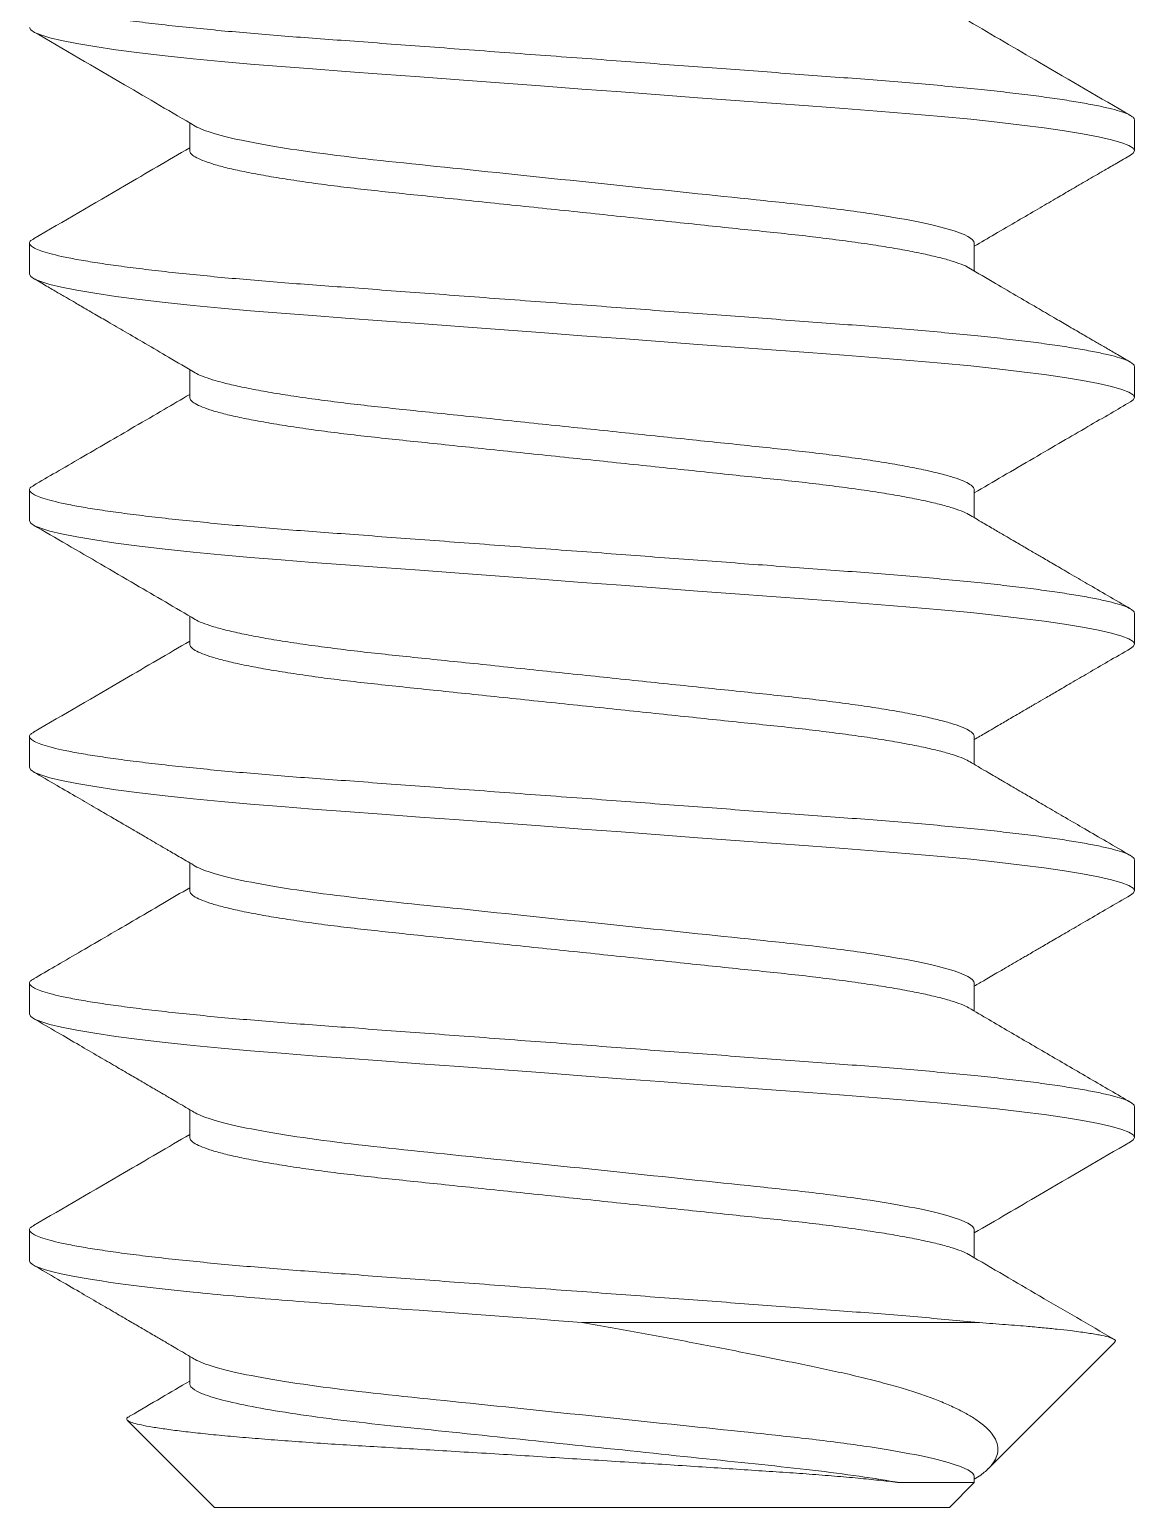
# Model space of a CAD drawing. Header units: inches. Extents: x -1 to 66.5, y -11.9 to 25.2.
# Drawn here: x 39.8855 to 39.9975, y -6.518 to -6.3682 of the extents above; entities that cross this region are included whole.
import ezdxf

# ---------------------------------------------------------------- set-up
doc = ezdxf.new("R2010")
doc.units = ezdxf.units.IN
doc.header["$MEASUREMENT"] = 0
doc.linetypes.add('SLD-Solid', pattern=[0])
doc.layers.add('Fastener', color=134, linetype='Continuous')

msp = doc.modelspace()

# ---------------------------------------------------------------- linework, layer by layer
at = {"layer": 'Fastener', "linetype": 'SLD-Solid', "lineweight": 15}
for p, q in [((39.90172, -6.38047), (39.90172, -6.37766)), ((39.99748, -6.37735), (39.99748, -6.38047)), ((39.88548, -6.39297), (39.88548, -6.38985)), ((39.98124, -6.38985), (39.98124, -6.39267)), ((39.90172, -6.40547), (39.90172, -6.40266)), ((39.99748, -6.40235), (39.99748, -6.40547)), ((39.88548, -6.41797), (39.88548, -6.41485)), ((39.98124, -6.41485), (39.98124, -6.41767)), ((39.90172, -6.43047), (39.90172, -6.42766)), ((39.99748, -6.42735), (39.99748, -6.43047)), ((39.88548, -6.44297), (39.88548, -6.43985)), ((39.98124, -6.43985), (39.98124, -6.44267)), ((39.99748, -6.45235), (39.99748, -6.45547)), ((39.90172, -6.45547), (39.90172, -6.45265)), ((39.88548, -6.46797), (39.88548, -6.46485)), ((39.98124, -6.46485), (39.98124, -6.46767)), ((39.90172, -6.48047), (39.90172, -6.47765)), ((39.99748, -6.47735), (39.99748, -6.48047)), ((39.88548, -6.49297), (39.88548, -6.48985)), ((39.98124, -6.48985), (39.98124, -6.49267)), ((39.98144, -6.49922), (39.94148, -6.49922)), ((39.99548, -6.50123), (39.98269, -6.51402)), ((39.90172, -6.50547), (39.90172, -6.50265)), ((39.90423, -6.51797), (39.89541, -6.50915)), ((39.98124, -6.51485), (39.98124, -6.51546)), ((39.98124, -6.51546), (39.97369, -6.51546)), ((39.98124, -6.51546), (39.97873, -6.51797)), ((39.90423, -6.51797), (39.97873, -6.51797))]:
    msp.add_line(p, q, dxfattribs=at)
at = {"layer": 'Fastener', "linetype": 'SLD-Solid', "lineweight": 15, "flags": 128}
for points in [[(39.99707, -6.38091), (39.99736, -6.38072), (39.99748, -6.38047), (39.99734, -6.38022), (39.99691, -6.37994), (39.99619, -6.37966), (39.99516, -6.37936), (39.99383, -6.37906), (39.9922, -6.37875), (39.99039, -6.37845), (39.98834, -6.37816), (39.98607, -6.37787), (39.98358, -6.37758), (39.9809, -6.37729), (39.97788, -6.377), (39.97471, -6.37672), (39.97141, -6.37645), (39.96801, -6.3762), (39.96444, -6.37593), (39.96069, -6.37565), (39.95702, -6.37538), (39.95323, -6.3751), (39.94937, -6.37481), (39.94544, -6.37452), (39.94148, -6.37422), (39.93729, -6.37391), (39.93313, -6.3736), (39.92904, -6.3733), (39.92505, -6.373), (39.92119, -6.37271), (39.91749, -6.37244), (39.91417, -6.37219), (39.91098, -6.37195), (39.90789, -6.3717), (39.90491, -6.37143), (39.90207, -6.37116), (39.89923, -6.37085), (39.89661, -6.37055), (39.89423, -6.37024), (39.89211, -6.36992), (39.89027, -6.36961), (39.88872, -6.36931), (39.88754, -6.36902), (39.88663, -6.36874), (39.88599, -6.36848), (39.88561, -6.36822), (39.88548, -6.36797), (39.88548, -6.36797)], [(39.99707, -6.40592), (39.99736, -6.40572), (39.99748, -6.40547), (39.99734, -6.40522), (39.99691, -6.40494), (39.99619, -6.40466), (39.99516, -6.40436), (39.99383, -6.40406), (39.9922, -6.40375), (39.99039, -6.40345), (39.98834, -6.40316), (39.98607, -6.40287), (39.98358, -6.40258), (39.9809, -6.40229), (39.97788, -6.402), (39.97471, -6.40172), (39.97141, -6.40145), (39.96801, -6.4012), (39.96444, -6.40093), (39.96069, -6.40065), (39.95702, -6.40038), (39.95323, -6.4001), (39.94937, -6.39981), (39.94544, -6.39952), (39.94148, -6.39922), (39.93729, -6.39891), (39.93313, -6.3986), (39.92904, -6.3983), (39.92505, -6.398), (39.92119, -6.39771), (39.91749, -6.39744), (39.91417, -6.39719), (39.91098, -6.39695), (39.90789, -6.3967), (39.90491, -6.39643), (39.90207, -6.39616), (39.89923, -6.39585), (39.89661, -6.39555), (39.89423, -6.39524), (39.89211, -6.39492), (39.89027, -6.39461), (39.88872, -6.39431), (39.88754, -6.39402), (39.88663, -6.39374), (39.88599, -6.39348), (39.88561, -6.39322), (39.88548, -6.39297), (39.88548, -6.39297)], [(39.99707, -6.43092), (39.99736, -6.43072), (39.99748, -6.43047), (39.99734, -6.43022), (39.99691, -6.42994), (39.99619, -6.42966), (39.99516, -6.42936), (39.99383, -6.42906), (39.9922, -6.42875), (39.99039, -6.42845), (39.98834, -6.42816), (39.98607, -6.42787), (39.98358, -6.42758), (39.9809, -6.42729), (39.97788, -6.427), (39.97471, -6.42672), (39.97141, -6.42645), (39.96801, -6.4262), (39.96444, -6.42593), (39.96069, -6.42565), (39.95702, -6.42538), (39.95323, -6.4251), (39.94937, -6.42481), (39.94544, -6.42452), (39.94148, -6.42422), (39.93729, -6.42391), (39.93313, -6.4236), (39.92904, -6.4233), (39.92505, -6.423), (39.92119, -6.42271), (39.91749, -6.42244), (39.91417, -6.42219), (39.91098, -6.42195), (39.90789, -6.4217), (39.90491, -6.42143), (39.90207, -6.42116), (39.89923, -6.42085), (39.89661, -6.42055), (39.89423, -6.42024), (39.89211, -6.41992), (39.89027, -6.41961), (39.88872, -6.41931), (39.88754, -6.41902), (39.88663, -6.41874), (39.88599, -6.41848), (39.88561, -6.41822), (39.88548, -6.41797), (39.88548, -6.41797)], [(39.99707, -6.45592), (39.99736, -6.45572), (39.99748, -6.45547), (39.99734, -6.45522), (39.99691, -6.45494), (39.99619, -6.45466), (39.99516, -6.45436), (39.99383, -6.45406), (39.9922, -6.45375), (39.99039, -6.45345), (39.98834, -6.45316), (39.98607, -6.45287), (39.98358, -6.45258), (39.9809, -6.45229), (39.97788, -6.452), (39.97471, -6.45172), (39.97141, -6.45145), (39.96801, -6.4512), (39.96444, -6.45093), (39.96069, -6.45065), (39.95702, -6.45038), (39.95323, -6.4501), (39.94937, -6.44981), (39.94544, -6.44952), (39.94148, -6.44922), (39.93729, -6.44891), (39.93313, -6.4486), (39.92904, -6.4483), (39.92505, -6.448), (39.92119, -6.44771), (39.91749, -6.44744), (39.91417, -6.44719), (39.91098, -6.44695), (39.90789, -6.4467), (39.90491, -6.44643), (39.90207, -6.44616), (39.89923, -6.44585), (39.89661, -6.44555), (39.89423, -6.44524), (39.89211, -6.44492), (39.89027, -6.44461), (39.88872, -6.44431), (39.88754, -6.44402), (39.88663, -6.44374), (39.88599, -6.44348), (39.88561, -6.44322), (39.88548, -6.44297), (39.88548, -6.44297)], [(39.99707, -6.48091), (39.99736, -6.48072), (39.99748, -6.48047), (39.99734, -6.48022), (39.99691, -6.47994), (39.99619, -6.47966), (39.99516, -6.47936), (39.99383, -6.47906), (39.9922, -6.47875), (39.99039, -6.47845), (39.98834, -6.47816), (39.98607, -6.47787), (39.98358, -6.47758), (39.9809, -6.47729), (39.97788, -6.477), (39.97471, -6.47672), (39.97141, -6.47645), (39.96801, -6.4762), (39.96444, -6.47593), (39.96069, -6.47565), (39.95702, -6.47538), (39.95323, -6.4751), (39.94937, -6.47481), (39.94544, -6.47452), (39.94148, -6.47422), (39.93729, -6.47391), (39.93313, -6.4736), (39.92904, -6.4733), (39.92505, -6.473), (39.92119, -6.47271), (39.91749, -6.47244), (39.91417, -6.47219), (39.91098, -6.47195), (39.90789, -6.4717), (39.90491, -6.47143), (39.90207, -6.47116), (39.89923, -6.47085), (39.89661, -6.47055), (39.89423, -6.47024), (39.89211, -6.46992), (39.89027, -6.46961), (39.88872, -6.46931), (39.88754, -6.46902), (39.88663, -6.46874), (39.88599, -6.46848), (39.88561, -6.46822), (39.88548, -6.46797), (39.88548, -6.46797)]]:
    msp.add_lwpolyline(points, dxfattribs=at)
at = {"layer": 'Fastener', "linetype": 'SLD-Solid', "lineweight": 15}
for points, knots in [([(39.99748, -6.37735), (39.99746, -6.37726), (39.9974, -6.37709), (39.99696, -6.37682), (39.99624, -6.37653), (39.99521, -6.37624), (39.99387, -6.37593), (39.99227, -6.37563), (39.99043, -6.37533), (39.98839, -6.37503), (39.98611, -6.37474), (39.98362, -6.37445), (39.98089, -6.37416), (39.97792, -6.37388), (39.97475, -6.3736), (39.97145, -6.37333), (39.96802, -6.37307), (39.96444, -6.37281), (39.96076, -6.37253), (39.95702, -6.37226), (39.95323, -6.37197), (39.94937, -6.37169), (39.94544, -6.37139), (39.9414, -6.37109), (39.93729, -6.37079), (39.93313, -6.37048), (39.92904, -6.37017), (39.92505, -6.36988), (39.92119, -6.36959), (39.91756, -6.36932), (39.91415, -6.36907), (39.91094, -6.36883), (39.90785, -6.36857), (39.90487, -6.36831), (39.90197, -6.36802), (39.89919, -6.36773), (39.89656, -6.36742), (39.89418, -6.36711), (39.89206, -6.3668), (39.89022, -6.36649), (39.88871, -6.36619), (39.8875, -6.3659), (39.88659, -6.36562), (39.88595, -6.36535), (39.88556, -6.36509), (39.88544, -6.36484), (39.88554, -6.36462), (39.88579, -6.36447), (39.88589, -6.36442)], [0, 0, 0, 0, 0.021672, 0.043705, 0.066051, 0.088655, 0.111459, 0.134401, 0.156102, 0.177815, 0.199485, 0.221057, 0.24248, 0.26498, 0.287198, 0.309083, 0.33066, 0.352493, 0.374667, 0.39584, 0.417224, 0.438769, 0.460423, 0.482131, 0.505153, 0.52811, 0.550937, 0.573573, 0.595959, 0.618041, 0.638536, 0.658903, 0.679585, 0.700559, 0.721781, 0.744507, 0.767398, 0.79039, 0.81342, 0.836422, 0.859332, 0.88079, 0.902059, 0.923089, 0.943837, 0.964261, 0.985933, 1, 1, 1, 1]), ([(39.90228, -6.37798), (39.89989, -6.37658), (39.89442, -6.37339), (39.88895, -6.3702), (39.88587, -6.36841)], [0, 0, 0, 0, 0.437786, 1, 1, 1, 1]), ([(39.98068, -6.36734), (39.98308, -6.36874), (39.98854, -6.37194), (39.99402, -6.37512), (39.9971, -6.37691)], [0, 0, 0, 0, 0.4378096, 1, 1, 1, 1]), ([(39.98124, -6.38985), (39.98124, -6.38942), (39.98038, -6.38893), (39.97679, -6.38789), (39.97405, -6.38735), (39.96898, -6.38659), (39.96714, -6.38635), (39.96327, -6.38588), (39.96127, -6.38567), (39.95486, -6.385), (39.95, -6.38449), (39.93999, -6.38344), (39.93486, -6.38291), (39.92541, -6.38192), (39.92121, -6.38151), (39.91351, -6.38057), (39.91007, -6.38005), (39.90486, -6.37899), (39.9031, -6.37846), (39.90228, -6.37798)], [0, 0, 0, 0, 0.125, 0.125, 0.25, 0.25, 0.3125, 0.3125, 0.375, 0.375, 0.5, 0.5, 0.625, 0.625, 0.75, 0.75, 0.875, 0.875, 1, 1, 1, 1]), ([(39.88587, -6.38941), (39.88895, -6.38762), (39.89423, -6.38455), (39.89951, -6.38146), (39.90172, -6.38017)], [0, 0, 0, 0, 0.581692, 1, 1, 1, 1]), ([(39.98068, -6.39234), (39.98067, -6.39234), (39.98052, -6.39222), (39.97994, -6.39198), (39.97891, -6.39162), (39.97755, -6.39125), (39.97591, -6.39088), (39.97401, -6.39051), (39.97187, -6.39015), (39.9695, -6.38979), (39.96693, -6.38945), (39.96419, -6.38911), (39.96132, -6.3888), (39.9583, -6.38849), (39.95514, -6.38816), (39.95185, -6.38781), (39.94846, -6.38746), (39.94499, -6.38709), (39.94146, -6.38672), (39.93791, -6.38635), (39.93438, -6.38598), (39.93094, -6.38562), (39.92761, -6.38527), (39.92446, -6.38494), (39.92149, -6.38463), (39.91867, -6.38432), (39.91599, -6.384), (39.91343, -6.38365), (39.91105, -6.38329), (39.90888, -6.38292), (39.90696, -6.38255), (39.90532, -6.38218), (39.90398, -6.38181), (39.90296, -6.38145), (39.90224, -6.38111), (39.9018, -6.38078), (39.90175, -6.38058), (39.90172, -6.38047)], [0, 0, 0, 0, 0.00117, 0.030726, 0.060638, 0.090791, 0.120522, 0.150249, 0.179854, 0.209223, 0.238769, 0.26785, 0.296368, 0.324915, 0.35402, 0.383055, 0.412433, 0.442044, 0.471773, 0.502041, 0.532185, 0.562083, 0.591619, 0.620687, 0.648688, 0.676724, 0.705299, 0.734322, 0.764227, 0.794375, 0.824645, 0.854912, 0.885051, 0.914411, 0.943422, 0.971982, 1, 1, 1, 1]), ([(39.99709, -6.38091), (39.99662, -6.38119), (39.99575, -6.3817), (39.99454, -6.3824), (39.99354, -6.38298), (39.99268, -6.38348), (39.99182, -6.38398), (39.99075, -6.3846), (39.98935, -6.38542), (39.9876, -6.38644), (39.98556, -6.38763), (39.98341, -6.38889), (39.98193, -6.38975), (39.98124, -6.39016)], [0, 0, 0, 0, 0.089254, 0.16547, 0.228658, 0.278826, 0.327947, 0.390075, 0.481807, 0.592248, 0.721364, 0.86911, 1, 1, 1, 1]), ([(39.99748, -6.40235), (39.99746, -6.40226), (39.9974, -6.40209), (39.99696, -6.40182), (39.99624, -6.40153), (39.99521, -6.40124), (39.99387, -6.40093), (39.99227, -6.40063), (39.99043, -6.40033), (39.98839, -6.40003), (39.98611, -6.39974), (39.98362, -6.39945), (39.98089, -6.39916), (39.97792, -6.39888), (39.97475, -6.3986), (39.97145, -6.39833), (39.96802, -6.39807), (39.96444, -6.39781), (39.96076, -6.39753), (39.95702, -6.39726), (39.95323, -6.39697), (39.94937, -6.39669), (39.94544, -6.39639), (39.9414, -6.39609), (39.93729, -6.39579), (39.93313, -6.39548), (39.92904, -6.39517), (39.92505, -6.39488), (39.92119, -6.39459), (39.91756, -6.39432), (39.91415, -6.39407), (39.91094, -6.39383), (39.90785, -6.39357), (39.90487, -6.39331), (39.90197, -6.39302), (39.89919, -6.39273), (39.89656, -6.39242), (39.89418, -6.39211), (39.89206, -6.3918), (39.89022, -6.39149), (39.88871, -6.39119), (39.8875, -6.3909), (39.88659, -6.39062), (39.88595, -6.39035), (39.88556, -6.39009), (39.88544, -6.38984), (39.88554, -6.38962), (39.8858, -6.38947), (39.8859, -6.38941)], [0, 0, 0, 0, 0.0216622, 0.0436858, 0.0660217, 0.0886155, 0.1114092, 0.1343411, 0.1560326, 0.1777356, 0.1993956, 0.2209583, 0.2423712, 0.2648613, 0.2870698, 0.3089442, 0.3305122, 0.3523351, 0.3744988, 0.3956628, 0.4170373, 0.4385726, 0.4602164, 0.4819148, 0.5049266, 0.5278731, 0.5506904, 0.5733164, 0.5956925, 0.6177639, 0.6382504, 0.6586077, 0.6792808, 0.7002456, 0.7214582, 0.7441736, 0.767054, 0.7900364, 0.8130562, 0.8360479, 0.8589468, 0.8803957, 0.9016549, 0.9226761, 0.9434146, 0.9638292, 0.9854913, 1, 1, 1, 1]), ([(39.98068, -6.39234), (39.98159, -6.39287), (39.98328, -6.39386), (39.98566, -6.39525), (39.9877, -6.39644), (39.9894, -6.39743), (39.99068, -6.39818), (39.99159, -6.39871), (39.99224, -6.39909), (39.99291, -6.39948), (39.9937, -6.39993), (39.99467, -6.4005), (39.99582, -6.40117), (39.99665, -6.40165), (39.99709, -6.40191)], [0, 0, 0, 0, 0.165311, 0.310153, 0.434475, 0.53823, 0.621376, 0.66813, 0.704352, 0.741372, 0.789441, 0.848564, 0.918748, 1, 1, 1, 1]), ([(39.90228, -6.40298), (39.90138, -6.40245), (39.89968, -6.40146), (39.89731, -6.40007), (39.89527, -6.39888), (39.89356, -6.39789), (39.89229, -6.39715), (39.89138, -6.39662), (39.89072, -6.39624), (39.89006, -6.39585), (39.88927, -6.39539), (39.8883, -6.39483), (39.88715, -6.39415), (39.88632, -6.39367), (39.88587, -6.39341)], [0, 0, 0, 0, 0.16532, 0.310169, 0.434496, 0.538252, 0.621396, 0.668147, 0.704366, 0.741381, 0.789447, 0.848567, 0.918749, 1, 1, 1, 1]), ([(39.98124, -6.41485), (39.98122, -6.41475), (39.98116, -6.41454), (39.9807, -6.4142), (39.97996, -6.41385), (39.9789, -6.41349), (39.97755, -6.41313), (39.97591, -6.41276), (39.97401, -6.41239), (39.97187, -6.41202), (39.9695, -6.41167), (39.96693, -6.41132), (39.96419, -6.41099), (39.96132, -6.41068), (39.9583, -6.41036), (39.95514, -6.41003), (39.95185, -6.40969), (39.94846, -6.40933), (39.94499, -6.40897), (39.94146, -6.4086), (39.93791, -6.40823), (39.93438, -6.40786), (39.93094, -6.40749), (39.92761, -6.40715), (39.92446, -6.40682), (39.92149, -6.40651), (39.91867, -6.4062), (39.91599, -6.40587), (39.91343, -6.40553), (39.91105, -6.40517), (39.90888, -6.4048), (39.90696, -6.40442), (39.90532, -6.40405), (39.90398, -6.40368), (39.90298, -6.40333), (39.90243, -6.40309), (39.90228, -6.40298), (39.90228, -6.40298)], [0, 0, 0, 0, 0.028534, 0.057627, 0.087185, 0.117098, 0.147252, 0.176984, 0.206712, 0.236319, 0.265689, 0.295236, 0.324318, 0.352837, 0.381385, 0.410491, 0.439527, 0.468906, 0.498518, 0.528248, 0.558518, 0.588663, 0.618562, 0.6481, 0.677169, 0.705171, 0.733208, 0.761784, 0.790808, 0.820714, 0.850864, 0.881135, 0.911403, 0.941543, 0.970905, 0.999916, 1, 1, 1, 1]), ([(39.88587, -6.41441), (39.88664, -6.41396), (39.88823, -6.41304), (39.89071, -6.41159), (39.89336, -6.41005), (39.89619, -6.4084), (39.89899, -6.40677), (39.90085, -6.40568), (39.90172, -6.40517)], [0, 0, 0, 0, 0.145435, 0.301784, 0.469011, 0.647072, 0.835922, 1, 1, 1, 1]), ([(39.98068, -6.41734), (39.98067, -6.41734), (39.98052, -6.41722), (39.97994, -6.41698), (39.97891, -6.41662), (39.97755, -6.41625), (39.97591, -6.41588), (39.97401, -6.41551), (39.97187, -6.41515), (39.9695, -6.41479), (39.96693, -6.41445), (39.96419, -6.41411), (39.96132, -6.4138), (39.9583, -6.41349), (39.95514, -6.41316), (39.95185, -6.41281), (39.94846, -6.41246), (39.94499, -6.41209), (39.94146, -6.41172), (39.93791, -6.41135), (39.93438, -6.41098), (39.93094, -6.41062), (39.92761, -6.41027), (39.92446, -6.40994), (39.92149, -6.40963), (39.91867, -6.40932), (39.91599, -6.409), (39.91343, -6.40865), (39.91105, -6.40829), (39.90888, -6.40792), (39.90696, -6.40755), (39.90532, -6.40718), (39.90398, -6.40681), (39.90296, -6.40645), (39.90224, -6.40611), (39.9018, -6.40578), (39.90175, -6.40558), (39.90172, -6.40547)], [0, 0, 0, 0, 0.0010764, 0.0306353, 0.0605503, 0.0907057, 0.1204392, 0.1501691, 0.1797775, 0.2091491, 0.2386982, 0.2677813, 0.2963024, 0.3248519, 0.3539596, 0.3829971, 0.4123776, 0.4419913, 0.471723, 0.5019943, 0.532141, 0.5620416, 0.5915808, 0.6206516, 0.6486552, 0.6766935, 0.7052713, 0.7342969, 0.7642047, 0.7943558, 0.8246285, 0.8548982, 0.8850404, 0.9144031, 0.9434165, 0.9719793, 1, 1, 1, 1]), ([(39.99709, -6.40591), (39.99642, -6.40631), (39.99498, -6.40715), (39.99267, -6.40849), (39.99007, -6.41), (39.98719, -6.41168), (39.98422, -6.41341), (39.9822, -6.41459), (39.98124, -6.41516)], [0, 0, 0, 0, 0.127438, 0.273001, 0.436645, 0.618309, 0.817931, 1, 1, 1, 1]), ([(39.99748, -6.42735), (39.99746, -6.42726), (39.9974, -6.42709), (39.99696, -6.42682), (39.99624, -6.42653), (39.99521, -6.42624), (39.99387, -6.42593), (39.99227, -6.42563), (39.99043, -6.42533), (39.98839, -6.42503), (39.98611, -6.42474), (39.98362, -6.42445), (39.98089, -6.42416), (39.97792, -6.42388), (39.97475, -6.4236), (39.97145, -6.42333), (39.96802, -6.42307), (39.96444, -6.42281), (39.96076, -6.42253), (39.95702, -6.42226), (39.95323, -6.42197), (39.94937, -6.42169), (39.94544, -6.42139), (39.9414, -6.42109), (39.93729, -6.42079), (39.93313, -6.42048), (39.92904, -6.42017), (39.92505, -6.41988), (39.92119, -6.41959), (39.91756, -6.41932), (39.91415, -6.41907), (39.91094, -6.41883), (39.90785, -6.41857), (39.90487, -6.41831), (39.90197, -6.41802), (39.89919, -6.41773), (39.89656, -6.41742), (39.89418, -6.41711), (39.89206, -6.4168), (39.89022, -6.41649), (39.88871, -6.41619), (39.8875, -6.4159), (39.88659, -6.41562), (39.88595, -6.41535), (39.88556, -6.41509), (39.88544, -6.41484), (39.88554, -6.41462), (39.8858, -6.41447), (39.8859, -6.41441)], [0, 0, 0, 0, 0.021663, 0.043687, 0.066023, 0.088618, 0.111412, 0.134344, 0.156036, 0.17774, 0.1994, 0.220963, 0.242377, 0.264867, 0.287076, 0.308951, 0.33052, 0.352343, 0.374507, 0.395672, 0.417047, 0.438583, 0.460227, 0.481926, 0.504938, 0.527885, 0.550703, 0.57333, 0.595706, 0.617778, 0.638265, 0.658623, 0.679296, 0.700262, 0.721475, 0.744191, 0.767072, 0.790055, 0.813075, 0.836067, 0.858967, 0.880416, 0.901676, 0.922697, 0.943436, 0.963851, 0.985514, 1, 1, 1, 1]), ([(39.98068, -6.41734), (39.98116, -6.41762), (39.98204, -6.41814), (39.98327, -6.41886), (39.9843, -6.41946), (39.98513, -6.41994), (39.98577, -6.42031), (39.98625, -6.4206), (39.9867, -6.42086), (39.98734, -6.42123), (39.98825, -6.42176), (39.98949, -6.42248), (39.991, -6.42337), (39.99279, -6.42441), (39.99485, -6.4256), (39.99631, -6.42646), (39.99709, -6.42691)], [0, 0, 0, 0, 0.0870931, 0.1620602, 0.2248811, 0.2755402, 0.314024, 0.3403221, 0.3640765, 0.3971712, 0.4558833, 0.5312761, 0.6233642, 0.7321653, 0.8577018, 1, 1, 1, 1]), ([(39.90228, -6.42798), (39.90026, -6.4268), (39.89707, -6.42493), (39.8916, -6.42174), (39.88815, -6.41974), (39.88587, -6.41841)], [0, 0, 0, 0, 0.3697537, 0.5844772, 1, 1, 1, 1]), ([(39.98124, -6.43985), (39.98122, -6.43975), (39.98116, -6.43954), (39.9807, -6.4392), (39.97996, -6.43885), (39.9789, -6.43849), (39.97755, -6.43813), (39.97591, -6.43776), (39.97401, -6.43739), (39.97187, -6.43702), (39.9695, -6.43667), (39.96693, -6.43632), (39.96419, -6.43599), (39.96132, -6.43568), (39.9583, -6.43536), (39.95514, -6.43503), (39.95185, -6.43469), (39.94846, -6.43433), (39.94499, -6.43397), (39.94146, -6.4336), (39.93791, -6.43323), (39.93438, -6.43286), (39.93094, -6.43249), (39.92761, -6.43215), (39.92446, -6.43182), (39.92149, -6.43151), (39.91867, -6.4312), (39.91599, -6.43087), (39.91343, -6.43053), (39.91105, -6.43017), (39.90888, -6.4298), (39.90696, -6.42942), (39.90532, -6.42905), (39.90398, -6.42868), (39.90298, -6.42833), (39.90243, -6.42809), (39.90228, -6.42798), (39.90228, -6.42798)], [0, 0, 0, 0, 0.028533, 0.057627, 0.087184, 0.117097, 0.14725, 0.176982, 0.20671, 0.236316, 0.265686, 0.295233, 0.324315, 0.352834, 0.381381, 0.410487, 0.439523, 0.468901, 0.498513, 0.528243, 0.558512, 0.588657, 0.618556, 0.648093, 0.677162, 0.705164, 0.7332, 0.761776, 0.7908, 0.820706, 0.850855, 0.881126, 0.911394, 0.941534, 0.970895, 0.999906, 1, 1, 1, 1]), ([(39.88587, -6.43941), (39.88895, -6.43762), (39.89423, -6.43455), (39.89951, -6.43146), (39.90172, -6.43017)], [0, 0, 0, 0, 0.582332, 1, 1, 1, 1]), ([(39.98068, -6.44234), (39.98067, -6.44234), (39.98052, -6.44222), (39.97994, -6.44198), (39.97891, -6.44162), (39.97755, -6.44125), (39.97591, -6.44088), (39.97401, -6.44051), (39.97187, -6.44015), (39.9695, -6.43979), (39.96693, -6.43945), (39.96419, -6.43911), (39.96132, -6.4388), (39.9583, -6.43849), (39.95514, -6.43816), (39.95185, -6.43781), (39.94846, -6.43746), (39.94499, -6.43709), (39.94146, -6.43672), (39.93791, -6.43635), (39.93438, -6.43598), (39.93094, -6.43562), (39.92761, -6.43527), (39.92446, -6.43494), (39.92149, -6.43463), (39.91867, -6.43432), (39.91599, -6.434), (39.91343, -6.43365), (39.91105, -6.43329), (39.90888, -6.43292), (39.90696, -6.43255), (39.90532, -6.43217), (39.90398, -6.43181), (39.90296, -6.43145), (39.90224, -6.43111), (39.9018, -6.43078), (39.90175, -6.43058), (39.90172, -6.43047)], [0, 0, 0, 0, 0.0010345, 0.0305946, 0.0605109, 0.0906676, 0.1204024, 0.1501335, 0.1797431, 0.2091159, 0.2386663, 0.2677506, 0.2962729, 0.3248236, 0.3539325, 0.3829712, 0.4123529, 0.4419679, 0.4717009, 0.5019734, 0.5321213, 0.5620232, 0.5915637, 0.6206357, 0.6486404, 0.67668, 0.705259, 0.7342857, 0.7641948, 0.7943472, 0.8246211, 0.8548921, 0.8850356, 0.9143996, 0.9434142, 0.9719781, 1, 1, 1, 1]), ([(39.99709, -6.43091), (39.99633, -6.43136), (39.99489, -6.4322), (39.99287, -6.43337), (39.99113, -6.43438), (39.98968, -6.43523), (39.98851, -6.43591), (39.98768, -6.43639), (39.98713, -6.43672), (39.98674, -6.43694), (39.9863, -6.4372), (39.98573, -6.43753), (39.9849, -6.43802), (39.98377, -6.43867), (39.9825, -6.43942), (39.98163, -6.43993), (39.98124, -6.44015)], [0, 0, 0, 0, 0.1450857, 0.2723151, 0.3817143, 0.4733051, 0.547106, 0.6031313, 0.6308002, 0.6513159, 0.6774757, 0.7135303, 0.7594729, 0.8345728, 0.9265867, 1, 1, 1, 1]), ([(39.99748, -6.45235), (39.99746, -6.45226), (39.9974, -6.45209), (39.99696, -6.45182), (39.99624, -6.45153), (39.99521, -6.45124), (39.99387, -6.45093), (39.99227, -6.45063), (39.99043, -6.45033), (39.98839, -6.45003), (39.98611, -6.44974), (39.98362, -6.44945), (39.98089, -6.44916), (39.97792, -6.44888), (39.97475, -6.4486), (39.97145, -6.44833), (39.96802, -6.44807), (39.96444, -6.44781), (39.96076, -6.44753), (39.95702, -6.44726), (39.95323, -6.44697), (39.94937, -6.44669), (39.94544, -6.44639), (39.9414, -6.44609), (39.93729, -6.44579), (39.93313, -6.44548), (39.92904, -6.44517), (39.92505, -6.44488), (39.92119, -6.44459), (39.91756, -6.44432), (39.91415, -6.44407), (39.91094, -6.44383), (39.90785, -6.44357), (39.90487, -6.44331), (39.90197, -6.44302), (39.89919, -6.44273), (39.89656, -6.44242), (39.89418, -6.44211), (39.89206, -6.4418), (39.89022, -6.44149), (39.88871, -6.44119), (39.8875, -6.4409), (39.88659, -6.44062), (39.88595, -6.44035), (39.88556, -6.44009), (39.88544, -6.43984), (39.88554, -6.43962), (39.8858, -6.43947), (39.8859, -6.43941)], [0, 0, 0, 0, 0.021664, 0.04369, 0.066027, 0.088623, 0.111419, 0.134353, 0.156046, 0.177751, 0.199413, 0.220977, 0.242392, 0.264884, 0.287094, 0.308971, 0.330541, 0.352365, 0.374531, 0.395697, 0.417073, 0.43861, 0.460256, 0.481956, 0.50497, 0.527919, 0.550738, 0.573366, 0.595744, 0.617817, 0.638305, 0.658664, 0.679339, 0.700306, 0.72152, 0.744238, 0.76712, 0.790104, 0.813126, 0.83612, 0.859021, 0.880472, 0.901733, 0.922756, 0.943496, 0.963912, 0.985576, 1, 1, 1, 1]), ([(39.90228, -6.45298), (39.90179, -6.45269), (39.90088, -6.45216), (39.89962, -6.45143), (39.8986, -6.45083), (39.89782, -6.45037), (39.89726, -6.45005), (39.89684, -6.4498), (39.89643, -6.44956), (39.8958, -6.4492), (39.89489, -6.44866), (39.89364, -6.44794), (39.8921, -6.44704), (39.89028, -6.44598), (39.88817, -6.44475), (39.88667, -6.44388), (39.88587, -6.44341)], [0, 0, 0, 0, 0.090507, 0.166868, 0.229061, 0.277066, 0.31087, 0.331055, 0.353774, 0.386293, 0.444906, 0.520961, 0.614476, 0.72547, 0.853968, 1, 1, 1, 1]), ([(39.98068, -6.44234), (39.98104, -6.44255), (39.9817, -6.44294), (39.98259, -6.44346), (39.98328, -6.44386), (39.9838, -6.44416), (39.98424, -6.44442), (39.98473, -6.44471), (39.98535, -6.44507), (39.98622, -6.44558), (39.98737, -6.44625), (39.98884, -6.44711), (39.99056, -6.44811), (39.99252, -6.44925), (39.99473, -6.45053), (39.99628, -6.45144), (39.9971, -6.45191)], [0, 0, 0, 0, 0.066504, 0.120758, 0.162745, 0.192451, 0.214586, 0.244006, 0.281806, 0.327987, 0.402611, 0.492161, 0.596653, 0.716107, 0.850547, 1, 1, 1, 1]), ([(39.98124, -6.46485), (39.98124, -6.46442), (39.98038, -6.46393), (39.97679, -6.46289), (39.97405, -6.46235), (39.96898, -6.46159), (39.96714, -6.46135), (39.96327, -6.46088), (39.96127, -6.46067), (39.95486, -6.46), (39.95, -6.45949), (39.93999, -6.45844), (39.93486, -6.45791), (39.92541, -6.45692), (39.92121, -6.45651), (39.91351, -6.45557), (39.91007, -6.45505), (39.90486, -6.45399), (39.9031, -6.45346), (39.90228, -6.45298)], [0, 0, 0, 0, 0.125, 0.125, 0.25, 0.25, 0.3125, 0.3125, 0.375, 0.375, 0.5, 0.5, 0.625, 0.625, 0.75, 0.75, 0.875, 0.875, 1, 1, 1, 1]), ([(39.88587, -6.46441), (39.88659, -6.46399), (39.88811, -6.46311), (39.8905, -6.46172), (39.89313, -6.46019), (39.89598, -6.45853), (39.89887, -6.45684), (39.90081, -6.4557), (39.90172, -6.45517)], [0, 0, 0, 0, 0.1364762, 0.287464, 0.4529202, 0.6327932, 0.8270283, 1, 1, 1, 1]), ([(39.98068, -6.46734), (39.98067, -6.46734), (39.98052, -6.46722), (39.97994, -6.46698), (39.97891, -6.46662), (39.97755, -6.46625), (39.97591, -6.46588), (39.97401, -6.46551), (39.97187, -6.46515), (39.9695, -6.46479), (39.96693, -6.46445), (39.96419, -6.46411), (39.96132, -6.4638), (39.9583, -6.46349), (39.95514, -6.46316), (39.95185, -6.46281), (39.94846, -6.46246), (39.94499, -6.46209), (39.94146, -6.46172), (39.93791, -6.46135), (39.93438, -6.46098), (39.93094, -6.46062), (39.92761, -6.46027), (39.92446, -6.45994), (39.92149, -6.45963), (39.91867, -6.45932), (39.91599, -6.459), (39.91343, -6.45865), (39.91105, -6.45829), (39.90888, -6.45792), (39.90696, -6.45755), (39.90532, -6.45717), (39.90398, -6.45681), (39.90296, -6.45645), (39.90224, -6.45611), (39.9018, -6.45578), (39.90175, -6.45558), (39.90172, -6.45547)], [0, 0, 0, 0, 0.0010932, 0.0306516, 0.0605661, 0.090721, 0.120454, 0.1501834, 0.1797912, 0.2091624, 0.238711, 0.2677936, 0.2963142, 0.3248633, 0.3539704, 0.3830075, 0.4123874, 0.4420007, 0.4717319, 0.5020026, 0.5321488, 0.562049, 0.5915876, 0.620658, 0.6486611, 0.676699, 0.7052763, 0.7343013, 0.7642087, 0.7943593, 0.8246314, 0.8549006, 0.8850423, 0.9144046, 0.9434175, 0.9719798, 1, 1, 1, 1]), ([(39.99709, -6.45591), (39.99631, -6.45637), (39.99485, -6.45722), (39.99279, -6.45842), (39.991, -6.45946), (39.98949, -6.46034), (39.98825, -6.46106), (39.98732, -6.46161), (39.98666, -6.46199), (39.98613, -6.4623), (39.98554, -6.46264), (39.98472, -6.46312), (39.98363, -6.46376), (39.98243, -6.46446), (39.98161, -6.46494), (39.98124, -6.46515)], [0, 0, 0, 0, 0.147357, 0.277355, 0.390024, 0.485384, 0.563456, 0.624255, 0.661985, 0.688508, 0.723249, 0.773814, 0.843741, 0.930991, 1, 1, 1, 1]), ([(39.99748, -6.47735), (39.99746, -6.47726), (39.9974, -6.47709), (39.99696, -6.47682), (39.99624, -6.47653), (39.99521, -6.47624), (39.99387, -6.47593), (39.99227, -6.47563), (39.99043, -6.47533), (39.98839, -6.47503), (39.98611, -6.47474), (39.98362, -6.47445), (39.98089, -6.47416), (39.97792, -6.47388), (39.97475, -6.4736), (39.97145, -6.47333), (39.96802, -6.47307), (39.96444, -6.47281), (39.96076, -6.47253), (39.95702, -6.47226), (39.95323, -6.47197), (39.94937, -6.47169), (39.94544, -6.47139), (39.9414, -6.47109), (39.93729, -6.47079), (39.93313, -6.47048), (39.92904, -6.47017), (39.92505, -6.46988), (39.92119, -6.46959), (39.91756, -6.46932), (39.91415, -6.46907), (39.91094, -6.46883), (39.90785, -6.46857), (39.90487, -6.46831), (39.90197, -6.46802), (39.89919, -6.46773), (39.89656, -6.46742), (39.89418, -6.46711), (39.89206, -6.4668), (39.89022, -6.46649), (39.88871, -6.46619), (39.8875, -6.4659), (39.88659, -6.46562), (39.88595, -6.46535), (39.88556, -6.46509), (39.88544, -6.46484), (39.88554, -6.46462), (39.8858, -6.46447), (39.8859, -6.46441)], [0, 0, 0, 0, 0.021665, 0.043691, 0.06603, 0.088627, 0.111423, 0.134358, 0.156052, 0.177758, 0.199421, 0.220986, 0.242402, 0.264895, 0.287106, 0.308983, 0.330554, 0.352379, 0.374546, 0.395712, 0.41709, 0.438628, 0.460274, 0.481975, 0.50499, 0.527939, 0.550759, 0.573388, 0.595767, 0.617841, 0.63833, 0.65869, 0.679366, 0.700333, 0.721549, 0.744267, 0.76715, 0.790135, 0.813158, 0.836153, 0.859054, 0.880506, 0.901768, 0.922792, 0.943533, 0.96395, 0.985615, 1, 1, 1, 1]), ([(39.98068, -6.46734), (39.98205, -6.46814), (39.98478, -6.46974), (39.98888, -6.47213), (39.99299, -6.47452), (39.99573, -6.47612), (39.9971, -6.47692)], [0, 0, 0, 0, 0.2495078, 0.4993264, 0.7494819, 1, 1, 1, 1]), ([(39.90228, -6.47798), (39.90192, -6.47777), (39.90126, -6.47739), (39.90037, -6.47687), (39.89968, -6.47646), (39.89917, -6.47616), (39.89873, -6.4759), (39.89824, -6.47562), (39.89762, -6.47526), (39.89675, -6.47475), (39.8956, -6.47408), (39.89413, -6.47322), (39.89241, -6.47222), (39.89045, -6.47108), (39.88824, -6.46979), (39.88669, -6.46889), (39.88587, -6.46841)], [0, 0, 0, 0, 0.066419, 0.120613, 0.162564, 0.192262, 0.214408, 0.243843, 0.281656, 0.327852, 0.402497, 0.492069, 0.596584, 0.716061, 0.850524, 1, 1, 1, 1]), ([(39.98124, -6.48985), (39.98124, -6.48942), (39.98038, -6.48893), (39.97679, -6.4879), (39.97405, -6.48735), (39.96899, -6.48659), (39.96714, -6.48635), (39.96327, -6.48588), (39.96127, -6.48567), (39.95486, -6.485), (39.95, -6.48449), (39.93999, -6.48344), (39.93486, -6.48291), (39.92541, -6.48192), (39.92121, -6.48151), (39.91351, -6.48057), (39.91008, -6.48005), (39.90486, -6.47899), (39.9031, -6.47846), (39.90228, -6.47798)], [0, 0, 0, 0, 0.125, 0.125, 0.25, 0.25, 0.3125, 0.3125, 0.375, 0.375, 0.5, 0.5, 0.625, 0.625, 0.75, 0.75, 0.875, 0.875, 1, 1, 1, 1]), ([(39.88587, -6.48941), (39.88895, -6.48762), (39.89423, -6.48455), (39.89951, -6.48146), (39.90172, -6.48017)], [0, 0, 0, 0, 0.582178, 1, 1, 1, 1]), ([(39.98068, -6.49234), (39.98067, -6.49234), (39.98052, -6.49222), (39.97994, -6.49198), (39.97891, -6.49162), (39.97755, -6.49125), (39.97591, -6.49088), (39.97401, -6.49051), (39.97187, -6.49015), (39.9695, -6.48979), (39.96693, -6.48945), (39.96419, -6.48911), (39.96132, -6.4888), (39.9583, -6.48849), (39.95514, -6.48816), (39.95185, -6.48781), (39.94846, -6.48746), (39.94499, -6.48709), (39.94146, -6.48672), (39.93791, -6.48635), (39.93438, -6.48598), (39.93094, -6.48562), (39.92761, -6.48527), (39.92446, -6.48494), (39.92149, -6.48463), (39.91867, -6.48432), (39.91599, -6.484), (39.91343, -6.48365), (39.91105, -6.48329), (39.90888, -6.48292), (39.90696, -6.48255), (39.90532, -6.48218), (39.90398, -6.48181), (39.90296, -6.48145), (39.90224, -6.48111), (39.9018, -6.48078), (39.90175, -6.48058), (39.90172, -6.48047)], [0, 0, 0, 0, 0.001158, 0.030715, 0.060627, 0.09078, 0.120511, 0.150239, 0.179845, 0.209214, 0.238761, 0.267841, 0.29636, 0.324907, 0.354012, 0.383048, 0.412426, 0.442037, 0.471766, 0.502035, 0.532179, 0.562077, 0.591614, 0.620683, 0.648684, 0.67672, 0.705295, 0.734319, 0.764224, 0.794373, 0.824643, 0.85491, 0.88505, 0.91441, 0.943421, 0.971982, 1, 1, 1, 1]), ([(39.99709, -6.48091), (39.99402, -6.4827), (39.98873, -6.48578), (39.98345, -6.48887), (39.98124, -6.49016)], [0, 0, 0, 0, 0.5823, 1, 1, 1, 1]), ([(39.98144, -6.49922), (39.98126, -6.49921), (39.98012, -6.49909), (39.97792, -6.49888), (39.97475, -6.4986), (39.97145, -6.49833), (39.96802, -6.49807), (39.96444, -6.49781), (39.96076, -6.49753), (39.95702, -6.49726), (39.95323, -6.49697), (39.94937, -6.49669), (39.94544, -6.49639), (39.9414, -6.49609), (39.93729, -6.49579), (39.93313, -6.49548), (39.92904, -6.49517), (39.92505, -6.49488), (39.92119, -6.49459), (39.91756, -6.49432), (39.91415, -6.49407), (39.91094, -6.49383), (39.90785, -6.49357), (39.90487, -6.49331), (39.90197, -6.49302), (39.89919, -6.49273), (39.89656, -6.49242), (39.89418, -6.49211), (39.89206, -6.4918), (39.89022, -6.49149), (39.88871, -6.49119), (39.8875, -6.4909), (39.88659, -6.49062), (39.88595, -6.49035), (39.88556, -6.49009), (39.88544, -6.48984), (39.88554, -6.48962), (39.8858, -6.48947), (39.8859, -6.48941)], [0, 0, 0, 0, 0.005512, 0.035036, 0.06419, 0.092905, 0.121218, 0.149866, 0.178961, 0.206744, 0.234803, 0.263073, 0.291486, 0.31997, 0.350178, 0.380301, 0.410254, 0.439956, 0.46933, 0.498304, 0.525197, 0.551921, 0.579059, 0.606581, 0.634427, 0.664247, 0.694283, 0.724452, 0.754671, 0.784853, 0.814914, 0.84307, 0.870978, 0.898573, 0.925798, 0.952597, 0.981033, 1, 1, 1, 1]), ([(39.94148, -6.49922), (39.93398, -6.49867), (39.9265, -6.49811), (39.91652, -6.49737), (39.91345, -6.49715), (39.90752, -6.49667), (39.90468, -6.49642), (39.89683, -6.49563), (39.89252, -6.49505), (39.88684, -6.49395), (39.88548, -6.49343), (39.88548, -6.49297)], [0, 0, 0, 0, 0.25, 0.25, 0.375, 0.375, 0.5, 0.5, 0.75, 0.75, 1, 1, 1, 1]), ([(39.98068, -6.49234), (39.98308, -6.49374), (39.98797, -6.49661), (39.99288, -6.49946), (39.99538, -6.50091)], [0, 0, 0, 0, 0.489333, 1, 1, 1, 1]), ([(39.90228, -6.50298), (39.90192, -6.50277), (39.90126, -6.50239), (39.90037, -6.50187), (39.89968, -6.50146), (39.89917, -6.50116), (39.89872, -6.5009), (39.89824, -6.50062), (39.89762, -6.50026), (39.89675, -6.49975), (39.8956, -6.49908), (39.89413, -6.49822), (39.89241, -6.49722), (39.89045, -6.49608), (39.88824, -6.49479), (39.88668, -6.49389), (39.88587, -6.49341)], [0, 0, 0, 0, 0.066473, 0.120704, 0.162677, 0.192378, 0.214515, 0.24394, 0.281743, 0.327929, 0.40256, 0.492117, 0.596618, 0.716083, 0.850534, 1, 1, 1, 1]), ([(39.94148, -6.49922), (39.9425, -6.4994), (39.94453, -6.49976), (39.94753, -6.50031), (39.95051, -6.50086), (39.95346, -6.50142), (39.95636, -6.50198), (39.95915, -6.50253), (39.96184, -6.50307), (39.9644, -6.5036), (39.96689, -6.50412), (39.96928, -6.50465), (39.97154, -6.50522), (39.97356, -6.50577), (39.97534, -6.50633), (39.9769, -6.50687), (39.97832, -6.50743), (39.9796, -6.50802), (39.98072, -6.50861), (39.98177, -6.50929), (39.98267, -6.51003), (39.98333, -6.51086), (39.98366, -6.51169), (39.98364, -6.51249), (39.98334, -6.51325), (39.98278, -6.51396), (39.98211, -6.51457), (39.98147, -6.51497), (39.98124, -6.51512)], [0, 0, 0, 0, 0.03729, 0.074609, 0.111899, 0.150273, 0.188677, 0.22705, 0.264341, 0.30166, 0.33895, 0.377504, 0.416102, 0.454655, 0.488693, 0.522762, 0.5568, 0.592048, 0.62733, 0.662578, 0.708998, 0.755419, 0.803189, 0.85096, 0.892415, 0.93387, 0.976466, 1, 1, 1, 1]), ([(39.99546, -6.50121), (39.9955, -6.50117), (39.99561, -6.50107), (39.99541, -6.50091), (39.99488, -6.5007), (39.99396, -6.50049), (39.99267, -6.50028), (39.9912, -6.50008), (39.98966, -6.49991), (39.98817, -6.49976), (39.98634, -6.49959), (39.98414, -6.49942), (39.98234, -6.49929), (39.98144, -6.49922)], [0, 0, 0, 0, 0.058346, 0.160845, 0.266057, 0.37127, 0.478347, 0.585425, 0.658853, 0.732341, 0.805769, 0.902611, 1, 1, 1, 1]), ([(39.98124, -6.51485), (39.98124, -6.51442), (39.98038, -6.51393), (39.97679, -6.5129), (39.97405, -6.51235), (39.96899, -6.51159), (39.96714, -6.51135), (39.96327, -6.51088), (39.96127, -6.51067), (39.95486, -6.51), (39.95, -6.50949), (39.93999, -6.50844), (39.93486, -6.50791), (39.92541, -6.50692), (39.92121, -6.50651), (39.91352, -6.50557), (39.91008, -6.50505), (39.90486, -6.50399), (39.9031, -6.50346), (39.90228, -6.50298)], [0, 0, 0, 0, 0.125, 0.125, 0.25, 0.25, 0.3125, 0.3125, 0.375, 0.375, 0.5, 0.5, 0.625, 0.625, 0.75, 0.75, 0.875, 0.875, 1, 1, 1, 1]), ([(39.89556, -6.50877), (39.8956, -6.50875), (39.89669, -6.50811), (39.89874, -6.50691), (39.90076, -6.50573), (39.90172, -6.50517)], [0, 0, 0, 0, 0.019031, 0.532053, 1, 1, 1, 1]), ([(39.97369, -6.51546), (39.97119, -6.51502), (39.96815, -6.51459), (39.96155, -6.51381), (39.958, -6.51346), (39.95011, -6.51263), (39.94585, -6.51218), (39.93731, -6.51129), (39.93305, -6.51084), (39.92514, -6.51001), (39.92158, -6.50966), (39.91496, -6.50888), (39.91191, -6.50845), (39.90688, -6.50756), (39.90491, -6.50711), (39.90233, -6.50625), (39.90172, -6.50584), (39.90172, -6.50547)], [0, 0, 0, 0, 0.125, 0.125, 0.25, 0.25, 0.375, 0.375, 0.5, 0.5, 0.625, 0.625, 0.75, 0.75, 0.875, 0.875, 1, 1, 1, 1]), ([(39.97369, -6.51546), (39.97308, -6.51539), (39.97188, -6.51525), (39.96976, -6.51503), (39.96743, -6.51483), (39.9649, -6.51462), (39.96222, -6.51443), (39.95939, -6.51425), (39.95641, -6.51405), (39.95327, -6.51385), (39.95001, -6.51363), (39.94663, -6.51342), (39.94316, -6.5132), (39.93964, -6.51298), (39.93612, -6.51276), (39.9326, -6.51254), (39.92909, -6.51233), (39.92565, -6.51212), (39.92234, -6.51193), (39.91914, -6.51174), (39.91606, -6.51155), (39.91309, -6.51134), (39.91029, -6.51114), (39.90766, -6.51092), (39.90523, -6.51071), (39.90301, -6.51049), (39.90105, -6.51027), (39.89934, -6.51005), (39.8979, -6.50983), (39.89678, -6.50962), (39.89597, -6.50942), (39.89546, -6.50922), (39.89529, -6.50903), (39.89533, -6.50889), (39.89552, -6.5088), (39.89556, -6.50878)], [0, 0, 0, 0, 0.028588, 0.057177, 0.086596, 0.116014, 0.144597, 0.173183, 0.202523, 0.231862, 0.261804, 0.291745, 0.322524, 0.353303, 0.383796, 0.414288, 0.445666, 0.477044, 0.507536, 0.538029, 0.569354, 0.60068, 0.632185, 0.66369, 0.696057, 0.728425, 0.760822, 0.793219, 0.826557, 0.859895, 0.892292, 0.924689, 0.957999, 0.991312, 1, 1, 1, 1])]:
    msp.add_open_spline(points, degree=3, knots=knots, dxfattribs=at)

doc.saveas('drawing.dxf')
